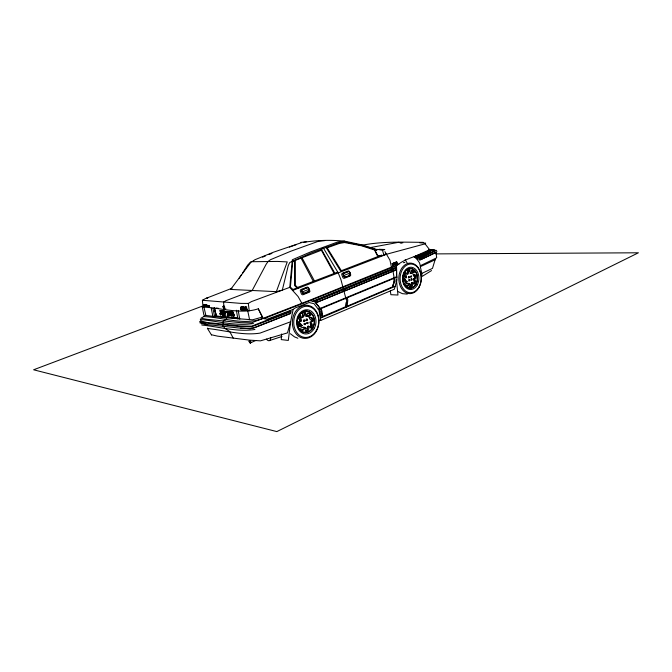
<?xml version="1.0" encoding="UTF-8"?>
<svg xmlns="http://www.w3.org/2000/svg" width="672" height="672" viewBox="0 0 672 672"><rect width="100%" height="100%" fill="white"/><g stroke="black" fill="none" stroke-linecap="round" stroke-linejoin="round"><path stroke-width="1.01" d="M203.834 306.524L204.372 305.827L203.784 305.348L204.809 305.718L203.54 306.482L205.078 305.819M209.58 306.995C208.404 306.407 207.354 306.222 208.471 305.508M205.162 305.668L204.557 305.273C203.885 307.222 207.455 303.769 203.818 305.718M429.668 249.421L430.651 249.53C419.916 256.368 406.064 257.183 396.497 265.868L396.925 280.014L394.363 289.229L320.746 320.426L318.662 320.25M200.861 320.922L206.884 322.459L240.719 326.004L251.639 326.164L290.623 310.926L291.018 311.237L290.623 313.513L254.512 327.751L250.463 328.692L241.298 328.272L206.119 324.475L199.945 322.888M206.371 305.651L206.464 306.247C207.824 307.096 204.641 305.239 207.32 305.348M281.576 333.984L281.266 339.604L288.296 340.435L290.623 321.762L293.16 309.38L295.319 307.91L309.154 302.526L314.051 303.719L318.965 310.145L320.746 320.426M396.564 276.78L318.251 309.212L319.124 309.414L320.267 311.43L320.561 318.116L345.862 307.356L346.156 302.484M226.792 311.615L226.842 312.413L227.262 312.236M315.084 301.879L321.871 310.75L322.762 316.428L322.274 317.394L321.107 309.683L315.084 301.879L310.036 300.628L263.928 318.62M207.421 328.079L207.455 328.482C224.692 330.296 242.752 335.849 260.022 333.11L290.623 321.762L287.49 332.884L260.45 340.855L249.572 340.141L217.627 336.151L211.579 334.799M231.344 314.068L232.008 315.294L231.529 313.9M297.016 287.86L292.984 289.514L290.396 287.12L292.732 261.492L294.571 260.686L294.588 285.533L297.671 288.481M207.11 306.02L207.665 305.55M347.323 297.721L345.744 297.822L346.718 300.518L345.862 307.356L347.18 306.18L347.777 300.132L347.323 297.721L394.246 278.275L392.725 269.741L391.583 267.859L389.987 260.249L384.93 251.614M205.262 305.726L205.304 305.374C206.808 305.222 205.598 307.255 205.262 305.726L206.657 305.441M206.993 305.987L207.026 305.634C208.538 305.474 207.32 307.516 206.993 305.987L208.144 305.508M207.178 306.298L207.656 306.432L207.136 305.743M302.056 303.668L298.116 296.562L289.783 287.356L292.312 259.778L310.565 251.933L337.688 241.987L344.669 241.164L361.906 244.868L377.378 249.69M227.018 312.64C227.8 310.8 227.413 314.916 227.279 315.647L229.135 315.68L228.942 314.891L227.766 314.916L228.052 312.564L226.724 311.329L226.556 312.522L227.304 312.539M227.766 314.916C228.95 314.286 228.488 310.489 226.834 311.438M223.213 306.835L223.432 306.398M224.112 307.759L223.516 302.182L225.708 300.762L252.034 290.758L266.112 264.34L268.12 261.391L270.514 259.686L290.732 251.252L318.083 241.391L324.694 240.643M227.506 314.706L227.942 312.749L227.455 311.867M232.579 315.428C231.865 317.495 229.547 314.152 231.059 313.505M396.094 281.786L396.455 279.964L397.958 295.025L390.886 294.706L390.331 290.942M230.194 314.891L229.186 312.732M242.878 308.675L242.382 308.885L242.81 307.247L243.76 307.045L240.954 307.742L242.726 308.087L241.954 308.053M244.104 308.549L244.23 308.087M345.862 307.356L392.431 287.498L394.195 280.888L394.12 277.796L397.06 277.108M429.694 251.244L429.492 251.983L416.245 258.056L414.204 256.67L429.601 249.732L428.669 249.623M246.557 307.852L245.65 309.338L246.137 309.128M245.767 308.75L245.272 308.96L245.767 307.289L246.691 307.087L245.767 307.289M395.186 286.331L392.431 287.498L394.262 281.039L394.246 278.275M435.246 259.3L432.499 268.363L421.814 273.437L421.94 276.52L431.567 270.564M276.343 291.656L287.246 261.912L277.57 261.433L251.278 261.727L230.656 289.43L276.343 291.656L282.299 290.178L288.28 265.474L289.775 262.5L311.816 252.706L338.772 242.794L344.887 241.878L361.956 245.423L376.53 249.866M394.943 263.995L394.607 263.701M410.92 275.99C411.029 278.989 412.247 274.714 411.146 276.251L410.794 277.141L410.281 276.99M204.288 305.911L204.767 305.214M245.255 308.356L243.936 308.54C246.322 309.607 241.861 307.616 244.952 307.86L245.095 307.28L243.415 307.633L244.07 309.305L244.625 309.103M204.372 306.088L204.288 305.264L203.666 305.189L203.456 306.163M415.002 278.351L415.12 275.822L414.422 274.68M220.996 313.429L220.928 314.278L220.45 313.48C218.988 316.974 223.801 313.942 220.466 310.741L220.004 310.699L220.76 314.353L219.752 313.639M413.742 284.012L414.767 281.652L413.473 278.788M233.26 314.101L233.73 315.496L233.52 314.118M310.338 327.684L311.539 325.08L310.002 322.022M233.822 316.268L233.411 312.707L232.21 311.783L232.621 313.774L232.327 311.892L233.512 312.186L233.377 313.841M407.131 273.84L409.072 270.715L408.568 269.606M241.105 308.482L242.458 308.288L241.105 308.482L240.836 307.196L242.802 307.171M241.324 306.986L240.626 307.516M239.207 278.242L241.475 274.722M242.609 272.966L247.708 265.062L250.32 262.265L252.067 261.467M223.255 306.583L223.768 306.424M223.322 307.112L223.919 307.944L224.188 307.18M225.296 313.706L225.036 311.615L223.272 310.976L224.364 315.378C226.304 315.496 223.364 311.741 224.834 315.42M231.983 316.1C233.243 314.782 229.681 309.229 230.874 313.337M231.538 313.681C233.47 311.43 228.304 310.859 230.782 313.614M232.621 313.774C231.403 316.957 236.342 316.478 233.663 313.732M232.907 313.664L232.873 315.059L233.915 316.184M395.094 264.163L394.439 263.222L395.035 263.004M392.994 263.542L392.96 264.844M221.827 310.783L221.6 312.371L222.449 314.622A1.73 0.848 69.5 0 0 223.096 315.176L223.835 314.941L223.919 313.891L223.121 313.69L222.995 314.538A0.991 0.487 69.5 0 1 222.592 314.471L221.752 312.06A1.008 0.496 69.5 0 1 221.886 311.615L223.054 312.22L222.172 311.506A1.008 0.496 69.5 0 0 222.029 311.951L222.869 314.362A0.991 0.487 69.5 0 0 223.28 314.429L223.398 313.58M386.862 254.159L425.057 243.852L425.687 243.138L419.698 242.785M392.725 269.741L345.324 289.036L343.745 289.17L344.207 291.161L393.011 271.144M385.846 253.621L383.569 255.368L378.101 256.208M392.431 287.498L394.85 280.862L394.918 277.99M376.841 255.007L375.22 250.916L377.63 249.379L382.494 250.295L383.905 255.049M433.818 250.874L434.776 250.018L430.828 249.69M404.771 278.158L405.292 276.948L404.704 272.462M303.954 323.366L305.004 323.627L304.584 324.618L303.971 324.467M303.332 320.074L304.391 320.334L303.971 321.325L303.358 321.174M306.004 319.183L307.054 319.444L306.634 320.426L306.029 320.275M301.778 317.453L304.777 313.438L304.172 312.262M308.33 291.388L308.54 289.439L308.801 291.152L303.299 293.387M301.854 313.093L302.534 312.665M420.378 256.057L416.279 257.754L415.64 256.309L419.303 254.722L419.916 254.898L420.378 256.057L419.882 256.124M419.916 254.898L415.64 256.309M203.036 307.171L202.406 300.275L240.904 303.391L248.304 303.442L251.462 301.602L290.396 287.12M200.928 320.687L199.584 321.804L205.741 323.03L240.248 326.684L251.37 326.878L290.816 311.8L290.27 313.454L254.058 327.709L249.976 328.65L240.643 328.205M202.406 300.275L205.439 298.578L232.05 288.246M382.494 250.295L384.787 249.522L379.084 249.295M392.784 271.328L395.9 269.968L396.186 268.682L392.389 269.396M349.247 275.15L349.532 273.227C351.775 275.68 344.585 278.04 343.896 276.578M403.267 280.652L405.115 279.779M421.814 273.437L420.328 266.683L435.296 259.686M344.358 291.001L315.722 302.795L395.716 270.136L396.077 268.372L395.598 268.094L313.58 301.409L316.873 300.611L344.022 289.565M420.328 266.683L420.328 265.717L436.716 257.779L435.91 252.311L419.756 260.207L418.454 258.854L434.986 250.37L430.408 250.085M250.454 342.93A1.243 0.622 67.2 0 0 250.253 341.015A1.243 0.622 67.2 0 0 249.245 341.393A1.243 0.622 67.2 0 0 250.454 342.93L250.832 341.796L249.682 340.561L249.463 341.62L250.446 342.88L255.856 340.469M416.279 257.754L418.984 256.528M375.22 250.916L376.236 250.454M405.443 282.391L405.947 281.677L405.602 280.879L403.318 278.284M246.767 308.692L245.776 308.885M246.884 309.145L246.389 309.355L246.061 308.062M242.533 308.591L240.929 308.776L241.055 309.246L247.212 309.154M322.762 316.428L345.996 306.558M347.18 306.18L392.372 286.952M243.617 307.255L245.582 307.079L244.801 307.28L244.717 307.86L245.204 307.65M245.129 307.44L245.624 307.23M241.055 309.246L241.542 309.036M244.952 307.86L245.44 307.65M243.751 308.582L242.836 308.776M244.096 308.482L245.465 307.885M243.961 308.616L244.591 308.339M244.978 308.095L245.574 307.986M243.214 309.07L242.718 309.28L243.02 307.936L243.39 309.296L243.877 309.086M244.18 308.86L244.675 308.65L244.331 307.952M244.28 309.095L243.785 309.305L243.264 307.255M242.399 307.012L242.155 307.759M240.836 307.196L242.777 307.012M399.042 264.02L310.338 300.014L251.647 322.804L240.786 322.678L206.942 319.309L200.97 318.209L204.196 316.369M222.768 312.329L223.457 312.052C221.962 308.616 220.097 313.152 222.172 314.723A1.73 0.848 69.5 0 0 222.81 315.277L223.616 314.866L223.121 313.69M337.798 272.093L334.118 273.487L321.359 250.236L295.268 260.375L295.327 285.256L298.284 288.246L385.669 254.621M320.569 308.792L346.273 298.133M319.124 309.414L320.485 308.851M227.9 317.192L226.304 317.848L203.952 315.26L202.205 306.692M253.638 260.786L252.941 261.072L254.965 259.711L273.286 252.277L301.753 242.575M262.576 257.166L265.373 256.032M269.094 254.528L271.883 253.394M396.497 265.868L310.036 300.628M237.77 318.108L216.485 316.126L214.704 316.848L212.932 308.364M393.809 264.508L392.918 263.558M393.977 264.667L394.262 264.323L392.944 265.087M395.884 263.659L395.892 262.601L396.245 263.542M396.497 262.382L396.833 263.542L395.942 263.878M392.641 265.314L397.186 263.525L396.715 261.904L392.171 263.684L392.801 265.297L392.171 263.684M392.33 263.668L396.715 261.904M394.153 263.071L394.439 263.785L394.153 263.071L394.968 262.76M395.976 262.592L395.548 262.508L396.438 262.172M312.766 301.148L396.505 267.162L396.53 276.982M344.669 241.164C331.178 239.828 317.15 240.148 303.736 242.315M207.85 297.469L207.228 297.713M308.96 289.271L302.165 291.984L303.71 293.202M349.927 273.067L343.518 275.629L345.03 276.797M381.83 255.032L341.368 270.707L326.777 247.204M225.817 308.75L224.414 309.296L223.818 306.575M292.849 290.338L298.284 288.246M297.511 287.456L334.118 273.487M293.16 309.38L267.296 319.2L262.912 318.444C244.18 325.769 223.432 317.402 204.212 316.621L204.17 316.252M202.222 306.18L33.6 369.785L276.839 431.592L638.4 252.79L435.96 253.89M224.364 315.378L225.12 315.319M227.279 315.647L229.135 315.68M220.5 314.311L221.096 314.135M224.238 313.018L225.187 312.354L223.927 311.758L224.238 313.018L224.91 312.455L223.927 311.758M214.208 307.919L216.275 316.21L214.418 307.843M223.272 310.976C225.28 309.716 227.06 314.236 224.423 313.765M223.457 312.052L221.718 310.808M220.004 310.699L220.752 310.632C222.659 312.169 221.264 317.26 220.038 313.538M246.868 310.304L247.229 309.448L241.097 309.59L241.248 310.262L246.868 310.304L246.716 309.632M203.683 306.197L204.187 304.996L204.817 305.08M204.439 305.945L204.96 305.752M203.54 306.482L204.061 306.298M204.59 306.146L205.229 305.844M205.901 305.752C204.7 305.432 206.212 306.726 206.884 305.298M205.363 306.079L205.918 305.298L205.069 305.659M205.498 306.121L207.556 305.441M205.456 306.239L206.573 305.978L206.422 305.256M206.01 306.314L206.531 306.121M206.329 306.247L207.631 305.836M206.447 306.449L207.421 306.113M207.64 306.004L209.009 305.575M206.976 306.415L208.177 306.239M208.068 305.978L208.942 305.71M206.942 306.516L208.194 306.096M208.522 306.037L209.261 306.155L208.102 306.575M207.656 306.432L208.303 306.239M207.74 306.566L209.126 306.155M208.597 306.642L209.118 306.457M209.059 307.188L208.74 306.659L209.261 306.474M208.807 306.919L209.328 306.734M208.69 306.995L209.521 306.76M208.765 307.146L209.294 306.961M241.248 310.262L241.76 310.078M203.666 305.189L204.187 304.996M203.784 305.348L204.305 305.164M204.288 305.264L205.078 305.08M204.238 305.407L205.212 305.189M203.893 305.861L205.834 305.189L205.976 306.054M206.228 305.491L206.749 304.962M206.228 305.147L206.884 304.979M241.097 309.59L241.609 309.406M297.654 325.038L300.602 323.971M289.355 247.111L296.184 244.675M327.272 247.75L339.36 243.432L344.526 242.55L361.494 245.767L376.438 250.606M394.59 264.197L394.926 263.71M266.498 339.142A4.864 2.596 72.3 0 0 269.371 340.612L282.005 336.47M301.644 330.515L304.189 328.432L304.172 327.365L303.391 327.155M406.392 286.348L408.752 283.987L407.87 283.307L405.88 283.567M202.247 307.045C220.626 307.608 240.282 314.698 258.308 308.809L262.912 318.444L262.55 317.024L252.571 319.805L226.304 317.848L226.624 319.259L223.406 320.947L222.86 322.3L223.348 324.19L222.524 324.811L222.902 326.29L223.919 326.39L224.347 328.045L229.757 331.573L233.201 338.1M254.94 329.473C237.51 332.279 219.265 326.785 201.852 325.03L201.835 324.635M253.436 323.509C236.032 326.348 217.812 321.107 200.399 319.502L200.382 319.116M305.122 331.162L307.423 330.296L307.969 326.063M409.332 287.053L411.272 286.331L411.743 282.45M394.523 264.449L394.666 264.424A3.091 2.352 82 0 0 394.867 264.356M369.877 247.666L398.429 242.34L402.839 242.869M361.486 245.364C381.788 241.214 402.696 242.197 423.284 242.348M395.052 262.534L395.522 264.155M396.136 262.508L396.413 263.449M397.186 263.525L396.564 261.92M403.385 262.66L404.905 262.458M410.021 273.37L413.314 272.521L413.213 271.732L411.491 270.362M300.544 242.424L306.617 241.702M311.254 321.544L312.211 320.746L311.632 317.915L308.767 317.192M306.894 322.241L307.675 323.131L306.642 323.568M400.033 242.836L401.419 243.046M411.029 280.207L411.659 279.292L411.004 278.821M408.778 280.955L409.416 280.409L409.03 279.552M408.265 277.897L408.904 277.36L408.517 276.503M225.364 313.681L224.7 313.656M430.172 250.177L436.615 250.421L419.849 258.838L420.613 259.619L436.111 252.479L436.934 251.555M240.929 308.776L241.962 308.498M407.266 294.118L402.427 293.672L398.185 291.665M216.224 308.078L218.249 308.246M228.043 314.815L228.942 314.891M216.275 316.21L238.526 318.276M429.517 250.001C433.432 251.353 420.496 254.797 419.74 255.377L429.215 251.135L429.652 250.488L428.837 250.278M207.942 305.701L208.74 306.659M207.707 306.306L208.261 306.382M298.116 325.945L300.502 326.264L301.106 325.458L297.973 321.888M207.446 324.61L201.424 323.039M232.067 316.016L230.882 314.227M305.122 316.067L309.414 315.764L309.674 314.37L307.633 312.95M297.864 338.251L294.479 336.857L290.38 333.724M316.126 300.888L317.579 301.938M430.046 250.891L430.76 251.227L430.542 252.025L416.455 258.485L419.488 262.769L420.328 265.717M299.242 321.409L300.107 321.35L300.317 320.359L299.603 315.504M414.246 256.889L417.152 258.989M322.476 247.565L323.576 248.38L338.201 272.857L340.931 279.628L346.004 298.939M231.823 313.572L232.495 314.706M229.706 315.529L230.496 315.756L230.639 314.723M243.718 308.818L244.138 309.305M425.057 243.852L429.929 250.118M320.771 249.413L321.359 250.236M374.564 250.001L378.336 256.385M405.157 259.736L407.148 262.92M207.455 328.482L211.554 335.051M326.105 247.456L340.578 271.009M321.384 249.186L334.841 273.21M229.547 315.302C227.27 312.194 230.017 309.498 230.555 314.236M314.471 280.997L301.955 257.636M313.328 281.434L301.006 257.998M258.308 308.809L262.55 317.024M416.808 256.292L417.304 257.527M349.608 272.252L350.305 274.025A1.168 0.932 68.9 0 1 349.902 275.495L345.223 277.334A1.176 0.941 68.9 0 1 343.946 276.545L343.232 274.772A1.176 0.941 68.7 0 1 343.636 273.294L348.323 271.471A1.168 0.932 68.7 0 1 349.591 272.261L349.826 273.109M343.644 275.554L343.325 274.739A1.042 0.84 68.7 0 1 343.694 273.428L348.365 271.606A1.042 0.832 68.7 0 1 349.499 272.303M308.86 289.313L308.532 288.473A1.075 0.89 68.8 0 0 307.314 287.75L302.333 289.733A1.075 0.89 68.8 0 0 301.938 291.077L302.257 291.917M301.82 291.119L302.543 292.958M229.723 312.782L230.135 314.437M214.318 307.835L216.485 316.126M242.239 308.297L242.382 308.885M246.196 307.289L246.725 309.364M245.078 308.188L245.272 308.96M220.29 310.598L220.76 312.488M228.656 315L228.85 315.79M224.204 311.657L224.515 312.908M223.558 310.867L224.65 315.277M345.324 289.036L345.66 290.472M204.002 307.331L205.901 315.605M249.236 310.876L248.304 303.442M223.583 306.348L223.919 307.944M247.741 310.842L249.581 319.696M211.21 308.23L212.982 316.688M393.364 269.489L393.649 270.883M238.19 310.405L239.786 319.217M236.334 310.254L237.93 319.04M321.636 313.656L322.274 317.394M223.583 306.289A1.042 0.521 72.2 0 1 224.549 306.684A1.042 0.521 72.2 0 1 224.339 308.036M270.682 337.487A4.864 2.596 72.3 0 1 269.371 340.612M301.837 291.11A1.218 1.008 68.8 0 1 302.274 289.582L307.272 287.633A1.21 1 68.8 0 1 308.616 288.439L309.347 290.262A1.21 1 69 0 1 308.91 291.791L303.912 293.756A1.218 1.008 69 0 1 302.56 292.95M306.096 314.336A10.55 8.476 -84.8 0 1 306.726 315.428M305.962 313.874A10.735 8.618 -84.9 0 1 306.852 315.328M407.761 270.304A9.71 7.182 -88.5 0 1 408.475 271.102M408.719 284.76A9.71 7.182 -88.5 0 1 407.266 286.381M407.576 269.926A9.87 7.3 -88.5 0 1 408.559 270.984M408.803 284.869A9.87 7.3 -88.5 0 1 407.854 286.028M409.92 285.986L410.382 287.087L412.339 286.364L412.919 282.484L411.953 282.853L409.92 285.986M231.806 315.05C230.857 316.243 231.118 312.354 231.806 315.05M233.654 315.218C232.688 316.411 232.966 312.514 233.654 315.218M228.388 311.884C229.396 320.888 232.411 311.606 228.388 311.884M407.4 270.925L407.165 273.655L407.728 274.344L410.13 270.085L409.626 269.623L408.24 269.951L407.4 270.925M302.534 313.841L302.249 316.823L302.904 317.545L305.768 312.816L305.172 312.337L303.534 312.74L302.534 313.841M231.26 313.034L230.714 312.278L231.26 313.034M231.546 312.934L230.992 312.178L231.546 312.934M233.108 313.194C232.252 314.101 232.588 311.153 233.108 313.194M233.394 313.085C232.529 313.992 232.873 311.044 233.394 313.085M413.196 274.504L413.473 275.831L416.077 278.376L415.918 275.075L413.196 274.504M309.212 326.768L308.431 330.397L306.121 331.262L305.558 330.095L307.936 326.617L308.633 326.063L309.212 326.768M309.389 317.495L309.708 318.931L312.841 321.569L313.219 320.838L312.64 317.999L309.389 317.495M413.944 278.846L414.238 284.206L415.825 281.686L414.624 278.813L413.944 278.846M406.484 276.973L406.308 277.88L405.544 277.906L404.124 275.008L405.166 272.622L405.779 272.479L406.484 276.973M310.288 322.182L310.674 327.97L311.346 327.776L312.547 325.172L311.102 322.115L310.288 322.182M407.14 281.711L406.594 282.425L404.04 281.677L403.897 278.351L407.14 281.711M301.442 320.46L301.241 321.451L300.334 321.502L298.67 318.402L299.897 315.773L300.619 315.588L301.442 320.46M350.65 275.125L350.566 275.461A1.327 1.058 68.9 0 1 350.053 275.999L344.358 278.258A1.336 1.067 68.9 0 1 343.619 278.225L343.325 278.04A1.571 1.26 68.9 0 1 342.77 277.276L341.897 275.058A1.571 1.26 68.7 0 1 341.779 274.126L341.872 273.79A1.336 1.067 68.7 0 1 342.392 273.252L348.088 271.009A1.327 1.058 68.7 0 1 348.835 271.051L349.121 271.236A1.562 1.252 68.7 0 1 349.667 271.992L350.532 274.201A1.562 1.252 68.9 0 1 350.658 275.125M302.232 325.567L301.594 326.365L298.586 325.651L297.99 322.787L298.41 322.039L299.006 321.98L302.232 325.567M206.102 305.474L206.858 305.634L206.102 305.474M228.883 312.186L229.824 315.244L228.934 312.144M309.758 291.379L309.666 291.724A1.369 1.134 69 0 1 309.112 292.286L303.038 294.706A1.378 1.142 69 0 1 302.249 294.672L301.938 294.487A1.621 1.344 69 0 1 301.358 293.698L300.46 291.404A1.621 1.344 68.8 0 1 300.342 290.438L300.443 290.094A1.378 1.142 68.8 0 1 301.006 289.523L307.087 287.137A1.369 1.134 68.8 0 1 307.877 287.171L308.179 287.356A1.613 1.336 68.8 0 1 308.75 288.137L309.649 290.413A1.613 1.336 69 0 1 309.767 291.379M410.508 272.185L410.55 273.168L411.214 273.395L414.389 272.538L414.271 271.748L412.549 270.371L410.508 272.185M306.205 315.084L306.256 316.159L307.037 316.378L310.464 315.848L310.817 315.311L310.674 314.454L308.641 313.034L306.205 315.084M409.559 277.376C408.005 279.275 408.912 274.781 409.559 277.376M409.181 279.787C408.677 282.475 411.306 279.233 409.181 279.787M411.432 279.04C410.928 281.728 413.549 278.494 411.432 279.04M305.021 320.796L304.265 321.409L303.803 320.494L304.559 319.88L305.021 320.796M304.567 323.425L304.424 324.19L305.206 324.677L305.458 323.35L304.567 323.425M306.625 319.234L306.482 319.998L307.255 320.485L307.507 319.158L306.625 319.234M307.238 322.526L307.096 323.291L307.868 323.77L308.12 322.451L307.238 322.526M409.92 284.021L407.45 286.381L405.712 285.02L405.98 283.735L409.063 283.34L409.92 284.021M305.542 327.97L302.652 330.616L300.577 329.213L300.88 327.81L304.517 327.264L305.542 327.97M207.11 297.998L208.102 297.604L207.11 297.998M223.104 306.625A1.042 0.521 72.2 0 0 223.894 308.171A1.042 0.521 72.2 0 0 224.053 306.701A1.042 0.521 72.2 0 0 223.104 306.625M249.236 341.452A1.151 0.571 67.2 0 0 250.354 342.871A1.151 0.571 67.2 0 0 250.169 341.107A1.151 0.571 67.2 0 0 249.236 341.452M316.344 331.162A16.615 13.28 -84.9 0 0 307.171 305.273A16.615 13.28 -84.9 0 0 293.446 329.02A16.615 13.28 -84.9 0 0 316.344 331.162M314.101 328.658A12.13 9.685 -84.9 0 0 307.373 309.792A12.13 9.685 -84.9 0 0 297.394 327.155A12.13 9.685 -84.9 0 0 314.101 328.658M311.917 328.868A10.651 8.509 -84.9 0 0 307.81 311.405A10.651 8.509 -84.9 0 0 297.578 325.189A10.651 8.509 -84.9 0 0 311.917 328.868M316.294 330.649A15.632 12.491 -84.9 0 0 307.658 306.298A15.632 12.491 -84.9 0 0 294.756 328.658A15.632 12.491 -84.9 0 0 316.294 330.649M312.085 329.003A10.828 8.652 -84.9 0 0 307.902 311.228A10.828 8.652 -84.9 0 0 297.494 325.248A10.828 8.652 -84.9 0 0 312.085 329.003M419.059 287.297A15.271 11.231 -88.5 0 0 411.356 263.172A15.271 11.231 -88.5 0 0 399.731 284.626A15.271 11.231 -88.5 0 0 419.059 287.297M417.287 284.869A11.147 8.19 -88.5 0 0 411.634 267.288A11.147 8.19 -88.5 0 0 403.183 282.971A11.147 8.19 -88.5 0 0 417.287 284.869M415.934 284.063A9.786 7.199 -88.5 0 0 410.962 268.624A9.786 7.199 -88.5 0 0 403.544 282.408A9.786 7.199 -88.5 0 0 415.934 284.063M419.135 286.776A14.372 10.559 -88.5 0 0 411.894 264.079A14.372 10.559 -88.5 0 0 400.966 284.273A14.372 10.559 -88.5 0 0 419.135 286.776M415.481 285.163A9.954 7.316 -88.5 0 0 411.986 268.674A9.954 7.316 -88.5 0 0 403.175 281.257A9.954 7.316 -88.5 0 0 415.481 285.163"/></g></svg>
